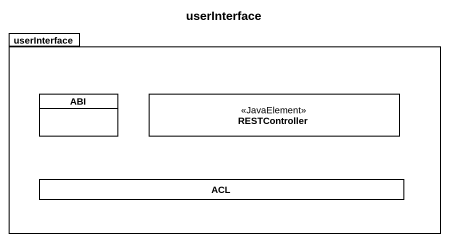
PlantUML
@startuml
title userInterface
hide circle
hide empty members
package userInterface {
  class ABI
  class RESTController <<JavaElement>>
  class ACL
}
@enduml
